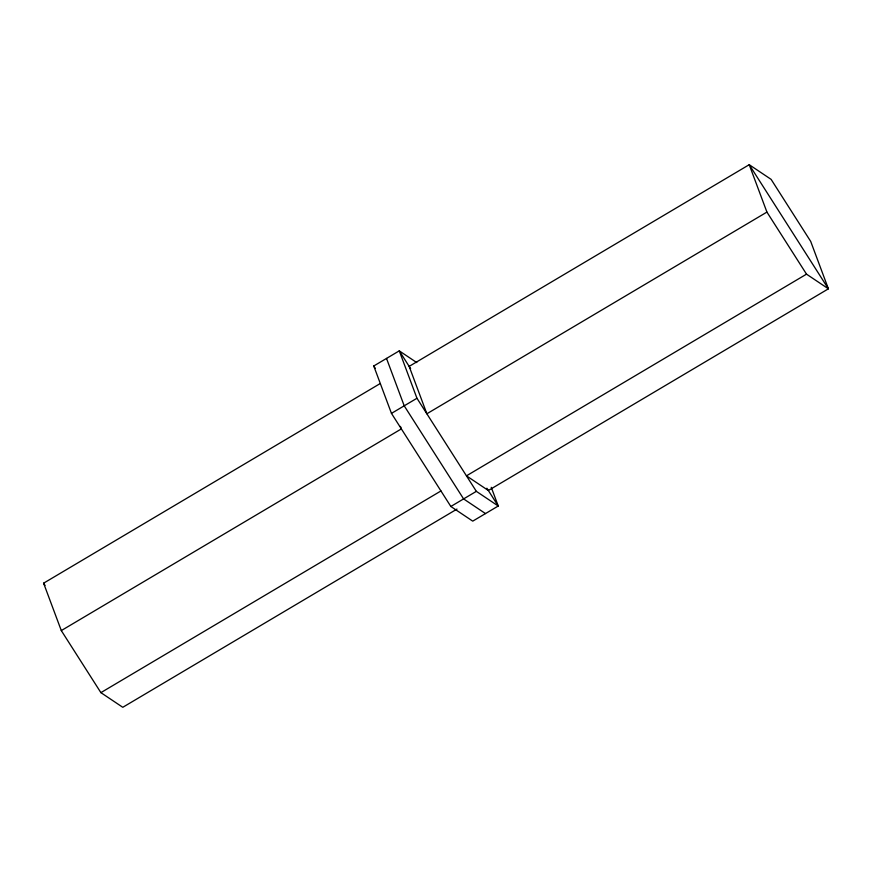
<?xml version="1.0" encoding="UTF-8"?>
<svg xmlns="http://www.w3.org/2000/svg" width="872" height="872" viewBox="0 0 872 872"><rect width="100%" height="100%" fill="white"/><g stroke="black" fill="none" stroke-linecap="round" stroke-linejoin="round"><path stroke-width="1.31" d="M491.252 487.306L498.239 506.011L472.733 521.14L450.846 506.479L391.463 413.383L373.761 365.989L399.267 350.86L416.783 362.589M456.993 509.085L122.778 707.301L100.89 692.641L61.302 630.587L43.6 583.183L380.148 383.582M391.463 413.383L416.958 398.264L399.267 350.86L410.614 368.66M61.302 630.587L401.36 428.904L400.422 426.408M766.924 212.092L426.866 413.775L409.164 366.382L749.222 164.699L771.11 179.36L810.698 241.413L828.4 288.817L488.342 490.5L466.455 475.84L806.513 274.157L828.4 288.817L749.222 164.699L766.924 212.092L806.513 274.157M100.89 692.641L440.949 490.958M450.846 506.479L476.352 491.35L498.239 506.011L486.892 488.222M485.486 513.575L463.599 498.915L404.216 405.829L386.514 358.425M416.958 398.264L476.352 491.35M373.761 365.989L375.222 368.267M43.6 583.183L45.05 585.461"/></g></svg>
